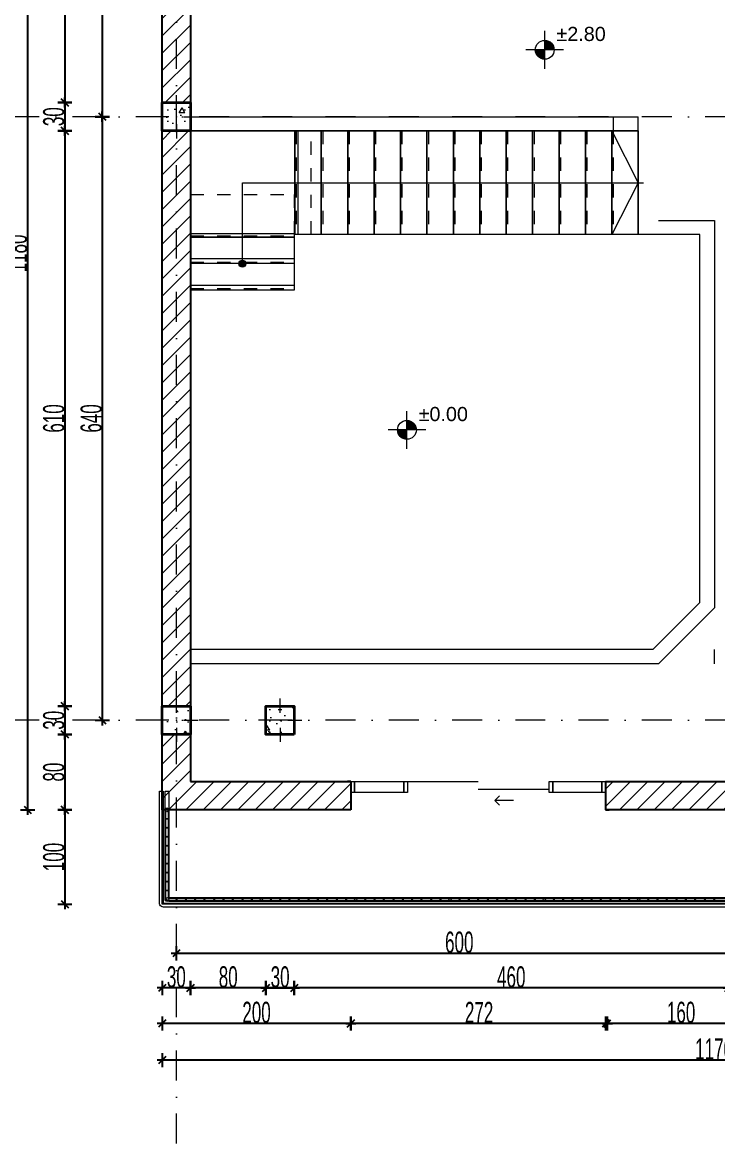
# Model space of a CAD drawing. Header units: millimetres. Extents: x -13678 to 175322, y 9978 to 39678.
# Drawn here: x 63258 to 70626, y 16818 to 28707 of the extents above; entities that cross this region are included whole.
import ezdxf

# ---------------------------------------------------------------- set-up
doc = ezdxf.new("R2010")
doc.units = ezdxf.units.MM
doc.header["$MEASUREMENT"] = 0
doc.set_wipeout_variables(frame=1)
for name, pattern in [('Dot & Dashed', [670.277762, 317.5, -176.388889, 0, -176.388874]), ('Small Dashed', [282.222222, 141.111111, -141.111111]), ('Wipeout_Contour', [1000, 0, -1000])]:
    doc.linetypes.add(name, pattern=pattern)
doc.layers.get('Defpoints').update_dxf_attribs({"lineweight": 13})
for name, color, linetype, lineweight, true_color in [('Dimensioning - General_Pen_No__25', 7, 'Continuous', 13, 0x40a5ff), ('New_Structural - Bearing_Pen_No__168', 7, 'Continuous', 13, 0xfe847a), ('New_Structural - Bearing_Pen_No__169', 7, 'Continuous', 13, 0x68b353), ('New_Structural - Bearing_Pen_No__23', 7, 'Continuous', 20, 0xff6600), ('New_Structural - Bearing_Pen_No__28', 7, 'Continuous', 35, 0xa80f02), ('New_Structural - Bearing_Pen_No__3', 7, 'Continuous', 18, 0xff6600), ('New_Structural - Bearing_Pen_No__69', 7, 'Continuous', 20, 0x71cebe), ('New_Structural - Bearing_Pen_No__87', 7, 'Continuous', 20, 0x6a6a6a), ('New_Structural - Bearing_Pen_No__89', 7, 'Continuous', 20, 0x71cebe), ('New_Structural - Stair & Railing_Pen_No__71', 171, 'Continuous', 20, 0xaaaaff), ('New_Structural - Stair & Railing_Pen_No__91', 171, 'Continuous', 13, 0xaaaaff), ('Structural - Bearing_Pen_No__69', 7, 'Continuous', 13, 0x71cebe)]:
    doc.layers.add(name, color=color, linetype=linetype, lineweight=lineweight, true_color=true_color)
for name, color, linetype, lineweight in [('Dimensioning - General_Pen_No__46', 5, 'Continuous', 13), ('New_Interior - Stair & Railing_Pen_No__11', 171, 'Continuous', 18), ('New_Structural - Bearing_Pen_No__20', 1, 'Continuous', 0), ('New_Structural - Bearing_Pen_No__27', 7, 'Continuous', 35), ('New_Structural - Stair & Railing_Pen_No__11', 171, 'Continuous', 18)]:
    doc.layers.add(name, color=color, linetype=linetype, lineweight=lineweight)
doc.layers.add('New_Structural - Bearing', color=7, linetype='Continuous')
doc.styles.add('GENERATED_STYLE_2', font='arial.ttf')
doc.styles.add('PLATEIA', font='CGSAPPS.shx', dxfattribs={"width": 0.6})
doc.dimstyles.new('100v', dxfattribs={"dimtxt": 225, "dimasz": 1, "dimexe": 0.18, "dimexo": 0.0625, "dimgap": 4, "dimtad": 1, "dimdec": 0, "dimlfac": 0.1, "dimzin": 12, "dimdsep": 46, "dimtxsty": 'PLATEIA', "dimblk": 'A$C321216CB', "dimcen": 0.09, "dimse1": 1, "dimse2": 1, "dimclrd": 256, "dimclrt": 256, "dimadec": 3, "dimazin": 0, "dimtfac": 1, "dimtdec": 0, "dimtix": 1, "dimtmove": 2, "dimatfit": 3, "dimldrblk": 'A$C321216CB', "dimfxl": 1, "dimtolj": 1, "dimtzin": 0, "dimlwd": -1, "dimarcsym": 0})
pattern_1 = [(45, (-3804.62, -5049.75), (-91.92388, 91.92388), [])]
pattern_2 = [(0, (0, 0), (0, 623.538), [60, -300]), (0, (180, 311.8), (0, 623.538), [60, -300]), (60, (0, 0), (-540, 311.77), [60, -300]), (60, (360, 0), (-540, 311.77), [60, -300]), (120, (60, 0), (540, 311.77), [60, -300]), (120, (420, 0), (540, 311.77), [60, -300]), (0, (0, 60), (0, 120), [0, -120, 0, -180]), (45, (60, 60), (-84.8528, 84.8528), [0, -90, 0, -150])]

# ---------------------------------------------------------------- blocks, each defined once
blk = doc.blocks.new('A$C321216CB')
for p, q in [((-54, 0), (54, 0)), ((-38, -38), (38, 38)), ((0, -75), (0, 75))]:
    blk.add_line(p, q)
blk = doc.blocks.new('*D596')
at = {"transparency": 16777216}
blk.add_line((64104, 32006), (64104, 27708), dxfattribs=at)
at = {"layer": 'Defpoints', "color": 0, "transparency": 16777216}
for p in [(64081, 32007), (64104, 27707), (64552, 27707)]:
    blk.add_point(p, dxfattribs=at)
at = {"transparency": 16777216}
for p, rotation in [((64104, 32007), 90), ((64104, 27707), 270)]:
    blk.add_blockref('A$C321216CB', p, dxfattribs=dict(at, rotation=rotation))
at = {"transparency": 16777216, "insert": (63988, 29857), "char_height": 225, "attachment_point": 5, "rotation": 90, "style": 'PLATEIA'}
blk.add_mtext('\\A1;430', dxfattribs=at)
blk = doc.blocks.new('*D597')
at = {"transparency": 16777216}
blk.add_line((64104, 27706), (64104, 21308), dxfattribs=at)
at = {"layer": 'Defpoints', "color": 0, "transparency": 16777216}
for p in [(64552, 27707), (64104, 21307), (64531, 21307)]:
    blk.add_point(p, dxfattribs=at)
at = {"transparency": 16777216}
for p, rotation in [((64104, 27707), 90), ((64104, 21307), 270)]:
    blk.add_blockref('A$C321216CB', p, dxfattribs=dict(at, rotation=rotation))
at = {"transparency": 16777216, "insert": (63988, 24507), "char_height": 225, "attachment_point": 5, "rotation": 90, "style": 'PLATEIA'}
blk.add_mtext('\\A1;640', dxfattribs=at)
blk = doc.blocks.new('*D599')
at = {"transparency": 16777216}
blk.add_line((63708, 31856), (63708, 27858), dxfattribs=at)
at = {"layer": 'Defpoints', "color": 0, "transparency": 16777216}
for p in [(64739, 31857), (63708, 27857), (64739, 27857)]:
    blk.add_point(p, dxfattribs=at)
at = {"transparency": 16777216}
for p, rotation in [((63708, 31857), 90), ((63708, 27857), 270)]:
    blk.add_blockref('A$C321216CB', p, dxfattribs=dict(at, rotation=rotation))
at = {"transparency": 16777216, "insert": (63591, 29857), "char_height": 225, "attachment_point": 5, "rotation": 90, "style": 'PLATEIA'}
blk.add_mtext('\\A1;400', dxfattribs=at)
blk = doc.blocks.new('*D600')
at = {"transparency": 16777216}
blk.add_line((63708, 27856), (63708, 27558), dxfattribs=at)
at = {"layer": 'Defpoints', "color": 0, "transparency": 16777216}
for p in [(64739, 27857), (63708, 27557), (64739, 27557)]:
    blk.add_point(p, dxfattribs=at)
at = {"transparency": 16777216}
for p, rotation in [((63708, 27857), 90), ((63708, 27557), 270)]:
    blk.add_blockref('A$C321216CB', p, dxfattribs=dict(at, rotation=rotation))
at = {"transparency": 16777216, "insert": (63591, 27707), "char_height": 225, "attachment_point": 5, "rotation": 90, "style": 'PLATEIA'}
blk.add_mtext('\\A1;30', dxfattribs=at)
blk = doc.blocks.new('*D601')
at = {"transparency": 16777216}
blk.add_line((63708, 27556), (63708, 21458), dxfattribs=at)
at = {"layer": 'Defpoints', "color": 0, "transparency": 16777216}
for p in [(64739, 27557), (63708, 21457), (64739, 21457)]:
    blk.add_point(p, dxfattribs=at)
at = {"transparency": 16777216}
for p, rotation in [((63708, 27557), 90), ((63708, 21457), 270)]:
    blk.add_blockref('A$C321216CB', p, dxfattribs=dict(at, rotation=rotation))
at = {"transparency": 16777216, "insert": (63591, 24507), "char_height": 225, "attachment_point": 5, "rotation": 90, "style": 'PLATEIA'}
blk.add_mtext('\\A1;610', dxfattribs=at)
blk = doc.blocks.new('*D602')
at = {"transparency": 16777216}
blk.add_line((63708, 21456), (63708, 21158), dxfattribs=at)
at = {"layer": 'Defpoints', "color": 0, "transparency": 16777216}
for p in [(64739, 21457), (63708, 21157), (64739, 21157)]:
    blk.add_point(p, dxfattribs=at)
at = {"transparency": 16777216}
for p, rotation in [((63708, 21457), 90), ((63708, 21157), 270)]:
    blk.add_blockref('A$C321216CB', p, dxfattribs=dict(at, rotation=rotation))
at = {"transparency": 16777216, "insert": (63591, 21307), "char_height": 225, "attachment_point": 5, "rotation": 90, "style": 'PLATEIA'}
blk.add_mtext('\\A1;30', dxfattribs=at)
blk = doc.blocks.new('*D603')
at = {"transparency": 16777216}
blk.add_line((63313, 32156), (63313, 20358), dxfattribs=at)
at = {"layer": 'Defpoints', "color": 0, "transparency": 16777216}
for p in [(64739, 32157), (63313, 20357), (65134, 20357)]:
    blk.add_point(p, dxfattribs=at)
at = {"transparency": 16777216}
for p, rotation in [((63313, 32157), 90), ((63313, 20357), 270)]:
    blk.add_blockref('A$C321216CB', p, dxfattribs=dict(at, rotation=rotation))
at = {"transparency": 16777216, "insert": (63196, 26257), "char_height": 225, "attachment_point": 5, "rotation": 90, "style": 'PLATEIA'}
blk.add_mtext('\\A1;1180', dxfattribs=at)
blk = doc.blocks.new('*D605')
at = {"transparency": 16777216}
blk.add_line((70887, 18835), (64890, 18835), dxfattribs=at)
at = {"layer": 'Defpoints', "color": 0, "transparency": 16777216}
for p in [(70888, 20152), (64889, 18835), (64889, 18487)]:
    blk.add_point(p, dxfattribs=at)
at = {"transparency": 16777216, "rotation": 180}
blk.add_blockref('A$C321216CB', (64889, 18835), dxfattribs=at)
at = {"transparency": 16777216}
blk.add_blockref('A$C321216CB', (70888, 18835), dxfattribs=at)
at = {"transparency": 16777216, "insert": (67888, 18952), "char_height": 225, "attachment_point": 5, "style": 'PLATEIA'}
blk.add_mtext('\\A1;600', dxfattribs=at)
blk = doc.blocks.new('*D609')
at = {"transparency": 16777216}
blk.add_line((70738, 18468), (66140, 18468), dxfattribs=at)
at = {"layer": 'Defpoints', "color": 0, "transparency": 16777216}
for p in [(66139, 21157), (70739, 20817), (66139, 18468)]:
    blk.add_point(p, dxfattribs=at)
at = {"transparency": 16777216, "rotation": 180}
blk.add_blockref('A$C321216CB', (66139, 18468), dxfattribs=at)
at = {"transparency": 16777216}
blk.add_blockref('A$C321216CB', (70739, 18468), dxfattribs=at)
at = {"transparency": 16777216, "insert": (68439, 18584), "char_height": 225, "attachment_point": 5, "style": 'PLATEIA'}
blk.add_mtext('\\A1;460', dxfattribs=at)
blk = doc.blocks.new('*D610')
at = {"transparency": 16777216}
blk.add_line((65038, 18468), (64740, 18468), dxfattribs=at)
at = {"layer": 'Defpoints', "color": 0, "transparency": 16777216}
for p in [(64739, 19520), (65039, 19520), (64739, 18468)]:
    blk.add_point(p, dxfattribs=at)
at = {"transparency": 16777216, "rotation": 180}
blk.add_blockref('A$C321216CB', (64739, 18468), dxfattribs=at)
at = {"transparency": 16777216}
blk.add_blockref('A$C321216CB', (65039, 18468), dxfattribs=at)
at = {"transparency": 16777216, "insert": (64889, 18584), "char_height": 225, "attachment_point": 5, "style": 'PLATEIA'}
blk.add_mtext('\\A1;30', dxfattribs=at)
blk = doc.blocks.new('*D614')
at = {"transparency": 16777216}
blk.add_line((69457, 18092), (66740, 18092), dxfattribs=at)
at = {"layer": 'Defpoints', "color": 0, "transparency": 16777216}
for p in [(66739, 20357), (69458, 20357), (66739, 18092)]:
    blk.add_point(p, dxfattribs=at)
at = {"transparency": 16777216, "rotation": 180}
blk.add_blockref('A$C321216CB', (66739, 18092), dxfattribs=at)
at = {"transparency": 16777216}
blk.add_blockref('A$C321216CB', (69458, 18092), dxfattribs=at)
at = {"transparency": 16777216, "insert": (68098, 18208), "char_height": 225, "attachment_point": 5, "style": 'PLATEIA'}
blk.add_mtext('\\A1;272', dxfattribs=at)
blk = doc.blocks.new('*D615')
at = {"transparency": 16777216}
blk.add_line((66738, 18092), (64740, 18092), dxfattribs=at)
at = {"layer": 'Defpoints', "color": 0, "transparency": 16777216}
for p in [(66739, 20357), (64739, 19899), (64739, 18092)]:
    blk.add_point(p, dxfattribs=at)
at = {"transparency": 16777216, "rotation": 180}
blk.add_blockref('A$C321216CB', (64739, 18092), dxfattribs=at)
at = {"transparency": 16777216}
blk.add_blockref('A$C321216CB', (66739, 18092), dxfattribs=at)
at = {"transparency": 16777216, "insert": (65739, 18208), "char_height": 225, "attachment_point": 5, "style": 'PLATEIA'}
blk.add_mtext('\\A1;200', dxfattribs=at)
blk = doc.blocks.new('*D616')
at = {"transparency": 16777216}
blk.add_line((76438, 17703), (64740, 17703), dxfattribs=at)
at = {"layer": 'Defpoints', "color": 0, "transparency": 16777216}
for p in [(76439, 21157), (64739, 19520), (64739, 17703)]:
    blk.add_point(p, dxfattribs=at)
at = {"transparency": 16777216, "rotation": 180}
blk.add_blockref('A$C321216CB', (64739, 17703), dxfattribs=at)
at = {"transparency": 16777216}
blk.add_blockref('A$C321216CB', (76439, 17703), dxfattribs=at)
at = {"transparency": 16777216, "insert": (70589, 17819), "char_height": 225, "attachment_point": 5, "style": 'PLATEIA'}
blk.add_mtext('\\A1;1170', dxfattribs=at)
blk = doc.blocks.new('*D693')
at = {"transparency": 16777216}
blk.add_line((63708, 21156), (63708, 20358), dxfattribs=at)
at = {"layer": 'Defpoints', "color": 0, "transparency": 16777216}
for p in [(64739, 21157), (63708, 20357), (65134, 20357)]:
    blk.add_point(p, dxfattribs=at)
at = {"transparency": 16777216}
for p, rotation in [((63708, 21157), 90), ((63708, 20357), 270)]:
    blk.add_blockref('A$C321216CB', p, dxfattribs=dict(at, rotation=rotation))
at = {"transparency": 16777216, "insert": (63591, 20757), "char_height": 225, "attachment_point": 5, "rotation": 90, "style": 'PLATEIA'}
blk.add_mtext('\\A1;80', dxfattribs=at)
blk = doc.blocks.new('*D695')
at = {"transparency": 16777216}
blk.add_line((63708, 20356), (63708, 19358), dxfattribs=at)
at = {"layer": 'Defpoints', "color": 0, "transparency": 16777216}
for p in [(65134, 20357), (63708, 19357), (65039, 19357)]:
    blk.add_point(p, dxfattribs=at)
at = {"transparency": 16777216}
for p, rotation in [((63708, 20357), 90), ((63708, 19357), 270)]:
    blk.add_blockref('A$C321216CB', p, dxfattribs=dict(at, rotation=rotation))
at = {"transparency": 16777216, "insert": (63591, 19857), "char_height": 225, "attachment_point": 5, "rotation": 90, "style": 'PLATEIA'}
blk.add_mtext('\\A1;100', dxfattribs=at)
blk = doc.blocks.new('*D698')
at = {"transparency": 16777216}
blk.add_line((71038, 18092), (69440, 18092), dxfattribs=at)
at = {"layer": 'Defpoints', "color": 0, "transparency": 16777216}
for p in [(69439, 20449), (71039, 20357), (69439, 18092)]:
    blk.add_point(p, dxfattribs=at)
at = {"transparency": 16777216, "rotation": 180}
blk.add_blockref('A$C321216CB', (69439, 18092), dxfattribs=at)
at = {"transparency": 16777216}
blk.add_blockref('A$C321216CB', (71039, 18092), dxfattribs=at)
at = {"transparency": 16777216, "insert": (70239, 18208), "char_height": 225, "attachment_point": 5, "style": 'PLATEIA'}
blk.add_mtext('\\A1;160', dxfattribs=at)
blk = doc.blocks.new('Column_1', base_point=(2560, 13377))
at = {"color": 254, "linetype": 'Wipeout_Contour', "lineweight": 0, "ltscale": 54481.227726}
blk.add_wipeout([(2410, 13227), (2710, 13227), (2710, 13527), (2410, 13527)], dxfattribs=at).dxf.layer = 'New_Structural - Bearing'
at = {"layer": 'New_Structural - Bearing_Pen_No__169', "linetype": 'Continuous', "lineweight": 13, "true_color": 0x68b353}
h = blk.add_hatch(dxfattribs=at)
h.set_pattern_fill('STRUCTURAL_CONCRETE', color=85, style=0, pattern_type=2)
h.set_pattern_definition(pattern_2)
h.paths.add_polyline_path([(2410, 13227), (2710, 13227), (2710, 13527), (2410, 13527)])
at = {"layer": 'New_Structural - Bearing_Pen_No__20', "color": 1, "linetype": 'Continuous', "lineweight": 0}
for p, q in [((2560, 13457), (2560, 13607)), ((2480, 13377), (2330, 13377)), ((2640, 13377), (2790, 13377)), ((2560, 13297), (2560, 13147))]:
    blk.add_line(p, q, dxfattribs=at)
blk.add_point((2560, 13377), dxfattribs=at)
at = {"layer": 'New_Structural - Bearing_Pen_No__28', "color": 14, "linetype": 'Continuous', "lineweight": 35, "true_color": 0xa80f02, "flags": 128}
blk.add_lwpolyline([(2410, 13227), (2710, 13227), (2710, 13527), (2410, 13527)], close=True, dxfattribs=at)
blk = doc.blocks.new('Column_2', base_point=(13960, 13377))
at = {"color": 254, "linetype": 'Wipeout_Contour', "lineweight": 0, "ltscale": 77338.779215}
blk.add_wipeout([(14110, 13227), (14110, 13527), (13810, 13527), (13810, 13227)], dxfattribs=at).dxf.layer = 'New_Structural - Bearing'
at = {"layer": 'New_Structural - Bearing_Pen_No__169', "linetype": 'Continuous', "lineweight": 13, "true_color": 0x68b353}
h = blk.add_hatch(dxfattribs=at)
h.set_pattern_fill('STRUCTURAL_CONCRETE', color=85, style=0, pattern_type=2)
h.set_pattern_definition(pattern_2)
h.paths.add_polyline_path([(14110, 13227), (14110, 13527), (13810, 13527), (13810, 13227)])
at = {"layer": 'New_Structural - Bearing_Pen_No__20', "color": 1, "linetype": 'Continuous', "lineweight": 0}
for p, q in [((13960, 13457), (13960, 13607)), ((13880, 13377), (13730, 13377)), ((14040, 13377), (14190, 13377)), ((13960, 13297), (13960, 13147))]:
    blk.add_line(p, q, dxfattribs=at)
blk.add_point((13960, 13377), dxfattribs=at)
at = {"layer": 'New_Structural - Bearing_Pen_No__28', "color": 14, "linetype": 'Continuous', "lineweight": 35, "true_color": 0xa80f02, "flags": 128}
blk.add_lwpolyline([(14110, 13227), (14110, 13527), (13810, 13527), (13810, 13227)], close=True, dxfattribs=at)
blk = doc.blocks.new('*D633')
at = {"transparency": 16777216}
blk.add_line((66138, 18468), (65840, 18468), dxfattribs=at)
at = {"layer": 'Defpoints', "color": 0, "transparency": 16777216}
for p in [(65839, 21157), (66139, 21157), (65839, 18468)]:
    blk.add_point(p, dxfattribs=at)
at = {"transparency": 16777216, "rotation": 180}
blk.add_blockref('A$C321216CB', (65839, 18468), dxfattribs=at)
at = {"transparency": 16777216}
blk.add_blockref('A$C321216CB', (66139, 18468), dxfattribs=at)
at = {"transparency": 16777216, "insert": (65989, 18584), "char_height": 225, "attachment_point": 5, "style": 'PLATEIA'}
blk.add_mtext('\\A1;30', dxfattribs=at)
blk = doc.blocks.new('*D702')
at = {"transparency": 16777216}
blk.add_line((65840, 18468), (66138, 18468), dxfattribs=at)
at = {"layer": 'Defpoints', "color": 0, "transparency": 16777216}
for p in [(65839, 21157), (66139, 21157), (66139, 18468)]:
    blk.add_point(p, dxfattribs=at)
at = {"transparency": 16777216, "rotation": 180}
blk.add_blockref('A$C321216CB', (65839, 18468), dxfattribs=at)
at = {"transparency": 16777216}
blk.add_blockref('A$C321216CB', (66139, 18468), dxfattribs=at)
at = {"transparency": 16777216, "insert": (65989, 18584), "char_height": 225, "attachment_point": 5, "style": 'PLATEIA'}
blk.add_mtext('\\A1;30', dxfattribs=at)
blk = doc.blocks.new('*D705')
at = {"transparency": 16777216}
blk.add_line((65838, 18468), (65040, 18468), dxfattribs=at)
at = {"layer": 'Defpoints', "color": 0, "transparency": 16777216}
for p in [(65039, 21157), (65839, 21157), (65039, 18468)]:
    blk.add_point(p, dxfattribs=at)
at = {"transparency": 16777216, "rotation": 180}
blk.add_blockref('A$C321216CB', (65039, 18468), dxfattribs=at)
at = {"transparency": 16777216}
blk.add_blockref('A$C321216CB', (65839, 18468), dxfattribs=at)
at = {"transparency": 16777216, "insert": (65439, 18584), "char_height": 225, "attachment_point": 5, "style": 'PLATEIA'}
blk.add_mtext('\\A1;80', dxfattribs=at)

msp = doc.modelspace()

# ---------------------------------------------------------------- hatches: boundary and pattern name
at = {"layer": 'Dimensioning - General_Pen_No__25', "linetype": 'Continuous'}
for points in [[(68793.7, 28416.2), (68794.3, 28316.2), (68756, 28323.6), (68723.4, 28345), (68701.5, 28377.3), (68693.7, 28415.6)], [(68793.7, 28416.2), (68893.7, 28416.2), (68886, 28454.5), (68864.4, 28486.9), (68831.9, 28508.6), (68793.7, 28516.2)], [(67333, 24385.8), (67333.6, 24285.8), (67295.3, 24293.2), (67262.7, 24314.7), (67240.9, 24347), (67233, 24385.2)], [(67333, 24385.8), (67433, 24385.8), (67425.4, 24424.1), (67403.7, 24456.6), (67371.3, 24478.2), (67333, 24485.8)]]:
    msp.add_hatch(color=256, dxfattribs=at).paths.add_polyline_path(points, flags=0)
at = {"layer": 'New_Structural - Bearing_Pen_No__168', "linetype": 'Continuous', "lineweight": 13, "true_color": 0xfe847a}
h = msp.add_hatch(dxfattribs=at)
h.set_pattern_fill('COMMON_BRICK', color=11, style=0, pattern_type=2)
h.set_pattern_definition(pattern_1)
h.paths.add_polyline_path([(64739.1, 27861.6), (64739.1, 31856.6), (65039.1, 31856.6), (65039.1, 27861.6)])
h = msp.add_hatch(dxfattribs=at)
h.set_pattern_fill('COMMON_BRICK', color=11, style=0, pattern_type=2)
h.set_pattern_definition(pattern_1)
h.paths.add_polyline_path([(65039.1, 21456.6), (64739.1, 21456.6), (64739.1, 27556.6), (65039.1, 27556.6)])
h = msp.add_hatch(dxfattribs=at)
h.set_pattern_fill('COMMON_BRICK', color=11, style=0, pattern_type=2)
h.set_pattern_definition(pattern_1)
h.paths.add_polyline_path([(64739.1, 20656.6), (64739.1, 21156.6), (65039.1, 21156.6), (65039.1, 20656.6)])
h = msp.add_hatch(dxfattribs=at)
h.set_pattern_fill('COMMON_BRICK', color=11, style=0, pattern_type=2)
h.set_pattern_definition(pattern_1)
h.paths.add_polyline_path([(64739.1, 20656.6), (65039.1, 20656.6), (64739.1, 20356.6)])
h = msp.add_hatch(dxfattribs=at)
h.set_pattern_fill('COMMON_BRICK', color=11, style=0, pattern_type=2)
h.set_pattern_definition(pattern_1)
h.paths.add_polyline_path([(65039.1, 20356.6), (64739.1, 20356.6), (65039.1, 20656.6)])
h = msp.add_hatch(dxfattribs=at)
h.set_pattern_fill('COMMON_BRICK', color=11, style=0, pattern_type=2)
h.set_pattern_definition(pattern_1)
h.paths.add_polyline_path([(65039.1, 20656.6), (66739.1, 20656.6), (66739.1, 20356.6), (65039.1, 20356.6)])
h = msp.add_hatch(dxfattribs=at)
h.set_pattern_fill('COMMON_BRICK', color=11, style=0, pattern_type=2)
h.set_pattern_definition(pattern_1)
h.paths.add_polyline_path([(71039.1, 20656.6), (71039.1, 20356.6), (69439.1, 20356.6), (69439.1, 20656.6)])
at = {"layer": 'New_Structural - Bearing_Pen_No__169', "linetype": 'Continuous', "lineweight": 13, "true_color": 0x68b353}
h = msp.add_hatch(dxfattribs=at)
h.set_pattern_fill('STRUCTURAL_CONCRETE', color=85, style=0, pattern_type=2)
h.set_pattern_definition([(0, (-3804.6, -5049.75), (0, 623.5383), [60, -300]), (0, (-3624.6, -4738), (0, 623.5383), [60, -300]), (60, (-3804.6, -5049.75), (-540, 311.769), [60, -300]), (60, (-3444.6, -5049.75), (-540, 311.769), [60, -300]), (120, (-3744.6, -5049.75), (540, 311.769), [60, -300]), (120, (-3384.6, -5049.75), (540, 311.769), [60, -300]), (0, (-3804.62, -4989.75), (0, 120), [0, -120, 0, -180]), (45, (-3744.62, -4989.75), (-84.85282, 84.85282), [0, -90, 0, -150])])
h.paths.add_polyline_path([(65039.1, 21156.6), (64739.1, 21156.6), (64739.1, 21456.6), (65039.1, 21456.6)])
at = {"layer": 'New_Structural - Stair & Railing_Pen_No__71', "linetype": 'Continuous', "lineweight": 20, "true_color": 0xaaaaff}
msp.add_hatch(color=161, dxfattribs=at).paths.add_polyline_path([(65551.6, 26148.7, -1), (65626.6, 26148.7, -1)])

# ---------------------------------------------------------------- linework, layer by layer
at = {"layer": 'Dimensioning - General_Pen_No__25'}
for p, q in [((68793.7, 28216.2), (68793.7, 28616.2)), ((68993.7, 28416.2), (68593.7, 28416.2)), ((67333, 24185.8), (67333, 24585.8)), ((67533, 24385.8), (67133, 24385.8))]:
    msp.add_line(p, q, dxfattribs=at)
at = {"layer": 'Dimensioning - General_Pen_No__25', "linetype": 'Continuous'}
for centre in [(68793.7, 28416.2), (67333, 24385.8)]:
    msp.add_circle(centre, 100, dxfattribs=at)
at = {"layer": 'New_Interior - Stair & Railing_Pen_No__11', "color": 171, "linetype": 'Continuous', "lineweight": 18}
for p, q in [((64709.1, 20356.6), (64709.1, 20556.6)), ((64709.1, 20556.6), (64749.1, 20556.6)), ((64749.1, 20556.6), (64749.1, 20356.6)), ((64769.1, 20356.6), (64769.1, 20556.6)), ((64769.1, 20556.6), (64809.1, 20556.6)), ((64809.1, 20556.6), (64809.1, 20356.6)), ((64709.1, 19387.6), (64709.1, 20356.6)), ((64749.1, 20356.6), (64749.1, 19387.6)), ((64769.1, 19447.6), (64769.1, 20356.6)), ((64776.6, 19447.6), (64776.6, 20356.6)), ((64776.6, 20356.6), (64801.6, 20356.6)), ((64801.6, 20356.6), (64801.6, 19447.6)), ((64809.1, 20356.6), (64809.1, 19447.6)), ((64709.1, 19371.6), (64709.1, 19387.6)), ((64749.1, 19387.6), (64749.1, 19372.9)), ((64769.1, 19431.6), (64769.1, 19447.6)), ((64769.1, 19430.3), (64769.1, 19431.6)), ((64770.5, 19419.9), (64769.1, 19430.3)), ((64775, 19409), (64770.5, 19419.9)), ((64782.1, 19399.7), (64775, 19409)), ((64776.6, 19431.6), (64776.6, 19447.6)), ((64776.6, 19430.8), (64776.6, 19431.6)), ((64777.8, 19421.9), (64776.6, 19430.8)), ((64781.5, 19412.8), (64777.8, 19421.9)), ((64787.5, 19405), (64781.5, 19412.8)), ((64791.5, 19392.5), (64782.1, 19399.7)), ((64795.3, 19399), (64787.5, 19405)), ((64799.5, 19389.2), (64791.5, 19392.5)), ((64802.3, 19396.1), (64795.3, 19399)), ((64802.4, 19388), (64799.5, 19389.2)), ((64801.6, 19447.6), (64801.6, 19432.4)), ((64801.6, 19432.4), (64802.1, 19428.4)), ((64802.1, 19428.4), (64803.4, 19425.4)), ((64804.4, 19395.3), (64802.3, 19396.1)), ((64812.8, 19386.6), (64802.4, 19388)), ((64803.4, 19425.4), (64805.3, 19422.8)), ((64813.3, 19394.1), (64804.4, 19395.3)), ((64805.3, 19422.8), (64807.9, 19420.9)), ((64807.9, 19420.9), (64810.9, 19419.6)), ((64809.1, 19447.6), (64809.1, 19432.9)), ((64809.1, 19432.9), (64809.4, 19430.3)), ((64809.4, 19430.3), (64809.9, 19429.2)), ((64809.9, 19429.2), (64810.7, 19428.2)), ((64810.7, 19428.2), (64811.7, 19427.4)), ((64810.9, 19419.6), (64812, 19419.5)), ((64811.7, 19427.4), (64812.8, 19426.9)), ((64812, 19419.5), (64814.9, 19419.1)), ((64812.8, 19426.9), (64815, 19426.7)), ((64839.1, 19386.6), (64812.8, 19386.6)), ((64839.1, 19394.1), (64813.3, 19394.1)), ((64814.9, 19419.1), (64839.1, 19419.1)), ((64815, 19426.7), (64815.4, 19426.6)), ((64815.4, 19426.6), (64839.1, 19426.6)), ((64839.1, 19426.6), (64855.1, 19426.6)), ((64839.1, 19419.1), (64855.1, 19419.1)), ((64855.1, 19394.1), (64839.1, 19394.1)), ((64855.1, 19386.6), (64839.1, 19386.6)), ((64855.1, 19426.6), (78148, 19426.6)), ((64855.1, 19419.1), (78148, 19419.1)), ((78148, 19394.1), (64855.1, 19394.1)), ((78148, 19386.6), (64855.1, 19386.6)), ((64709.1, 19370.3), (64709.1, 19371.6)), ((64710.5, 19359.9), (64709.1, 19370.3)), ((64715, 19349), (64710.5, 19359.9)), ((64722.1, 19339.7), (64715, 19349)), ((64731.5, 19332.5), (64722.1, 19339.7)), ((64739.5, 19329.2), (64731.5, 19332.5)), ((64742.4, 19328), (64739.5, 19329.2)), ((64752.8, 19326.6), (64742.4, 19328)), ((64749.1, 19372.9), (64749.4, 19370.3)), ((64749.4, 19370.3), (64749.9, 19369.2)), ((64749.9, 19369.2), (64750.7, 19368.2)), ((64750.7, 19368.2), (64751.7, 19367.4)), ((64751.7, 19367.4), (64752.8, 19366.9)), ((64752.8, 19366.9), (64755, 19366.7)), ((64779.1, 19326.6), (64752.8, 19326.6)), ((64755, 19366.7), (64755.4, 19366.6)), ((64755.4, 19366.6), (64779.1, 19366.6)), ((64779.1, 19366.6), (64795.1, 19366.6)), ((64795.1, 19326.6), (64779.1, 19326.6)), ((64795.1, 19366.6), (78208, 19366.6)), ((78208, 19326.6), (64795.1, 19326.6))]:
    msp.add_line(p, q, dxfattribs=at)
for points in [[(64809.1, 20356.6, -1), (64769.1, 20356.6, -1)], [(64794.1, 20261.6, -1), (64784.1, 20261.6, -1)], [(64794.1, 20166.6, -1), (64784.1, 20166.6, -1)], [(64794.1, 20071.6, -1), (64784.1, 20071.6, -1)], [(64794.1, 19976.6, -1), (64784.1, 19976.6, -1)], [(64794.1, 19881.6, -1), (64784.1, 19881.6, -1)], [(64794.1, 19786.6, -1), (64784.1, 19786.6, -1)], [(64794.1, 19691.6, -1), (64784.1, 19691.6, -1)], [(64794.1, 19596.6, -1), (64784.1, 19596.6, -1)], [(64794.1, 19501.6, -1), (64784.1, 19501.6, -1)], [(64809.1, 19406.6, -1), (64769.1, 19406.6, -1)], [(64889.1, 19411.6, -1), (64889.1, 19401.6, -1)], [(64989.1, 19411.6, -1), (64989.1, 19401.6, -1)], [(65089.1, 19411.6, -1), (65089.1, 19401.6, -1)], [(65189.1, 19411.6, -1), (65189.1, 19401.6, -1)], [(65289.1, 19411.6, -1), (65289.1, 19401.6, -1)], [(65389.1, 19411.6, -1), (65389.1, 19401.6, -1)], [(65489.1, 19411.6, -1), (65489.1, 19401.6, -1)], [(65589.1, 19411.6, -1), (65589.1, 19401.6, -1)], [(65689.1, 19411.6, -1), (65689.1, 19401.6, -1)], [(65789.1, 19418.6, -1), (65789.1, 19394.6, -1)], [(65889.1, 19411.6, -1), (65889.1, 19401.6, -1)], [(65989.1, 19411.6, -1), (65989.1, 19401.6, -1)], [(66089.1, 19411.6, -1), (66089.1, 19401.6, -1)], [(66189.1, 19411.6, -1), (66189.1, 19401.6, -1)], [(66289.1, 19411.6, -1), (66289.1, 19401.6, -1)], [(66389.1, 19411.6, -1), (66389.1, 19401.6, -1)], [(66489.1, 19411.6, -1), (66489.1, 19401.6, -1)], [(66589.1, 19411.6, -1), (66589.1, 19401.6, -1)], [(66689.1, 19411.6, -1), (66689.1, 19401.6, -1)], [(66789.1, 19418.6, -1), (66789.1, 19394.6, -1)], [(66889.1, 19411.6, -1), (66889.1, 19401.6, -1)], [(66989.1, 19411.6, -1), (66989.1, 19401.6, -1)], [(67089.1, 19411.6, -1), (67089.1, 19401.6, -1)], [(67189.1, 19411.6, -1), (67189.1, 19401.6, -1)], [(67289.1, 19411.6, -1), (67289.1, 19401.6, -1)], [(67389.1, 19411.6, -1), (67389.1, 19401.6, -1)], [(67489.1, 19411.6, -1), (67489.1, 19401.6, -1)], [(67589.1, 19411.6, -1), (67589.1, 19401.6, -1)], [(67689.1, 19411.6, -1), (67689.1, 19401.6, -1)], [(67789.1, 19418.6, -1), (67789.1, 19394.6, -1)], [(67889.1, 19411.6, -1), (67889.1, 19401.6, -1)], [(67989.1, 19411.6, -1), (67989.1, 19401.6, -1)], [(68089.1, 19411.6, -1), (68089.1, 19401.6, -1)], [(68189.1, 19411.6, -1), (68189.1, 19401.6, -1)], [(68289.1, 19411.6, -1), (68289.1, 19401.6, -1)], [(68389.1, 19411.6, -1), (68389.1, 19401.6, -1)], [(68489.1, 19411.6, -1), (68489.1, 19401.6, -1)], [(68589.1, 19411.6, -1), (68589.1, 19401.6, -1)], [(68689.1, 19411.6, -1), (68689.1, 19401.6, -1)], [(68789.1, 19418.6, -1), (68789.1, 19394.6, -1)], [(68889.1, 19411.6, -1), (68889.1, 19401.6, -1)], [(68989.1, 19411.6, -1), (68989.1, 19401.6, -1)], [(69089.1, 19411.6, -1), (69089.1, 19401.6, -1)], [(69189.1, 19411.6, -1), (69189.1, 19401.6, -1)], [(69289.1, 19411.6, -1), (69289.1, 19401.6, -1)], [(69389.1, 19411.6, -1), (69389.1, 19401.6, -1)], [(69489.1, 19411.6, -1), (69489.1, 19401.6, -1)], [(69589.1, 19411.6, -1), (69589.1, 19401.6, -1)], [(69689.1, 19411.6, -1), (69689.1, 19401.6, -1)], [(69789.1, 19418.6, -1), (69789.1, 19394.6, -1)], [(69889.1, 19411.6, -1), (69889.1, 19401.6, -1)], [(69989.1, 19411.6, -1), (69989.1, 19401.6, -1)], [(70089.1, 19411.6, -1), (70089.1, 19401.6, -1)], [(70189.1, 19411.6, -1), (70189.1, 19401.6, -1)], [(70289.1, 19411.6, -1), (70289.1, 19401.6, -1)], [(70389.1, 19411.6, -1), (70389.1, 19401.6, -1)], [(70489.1, 19411.6, -1), (70489.1, 19401.6, -1)], [(70589.1, 19411.6, -1), (70589.1, 19401.6, -1)]]:
    msp.add_lwpolyline(points, format="xyb", close=True, dxfattribs=at)
at = {"layer": 'New_Structural - Bearing_Pen_No__20', "color": 1, "linetype": 'Continuous', "lineweight": 0}
for p, q in [((64889.1, 21386.6), (64889.1, 21536.6)), ((64809.1, 21306.6), (64659.1, 21306.6)), ((64969.1, 21306.6), (65119.1, 21306.6)), ((64889.1, 21226.6), (64889.1, 21076.6))]:
    msp.add_line(p, q, dxfattribs=at)
msp.add_point((64889.1, 21306.6), dxfattribs=at)
at = {"layer": 'New_Structural - Bearing_Pen_No__23', "color": 30, "linetype": 'Continuous', "lineweight": 20, "true_color": 0xff6600}
for p, q in [((66739.1, 20656.6), (66779.1, 20656.6)), ((66739.1, 20541.6), (66739.1, 20656.6)), ((66779.1, 20656.6), (66779.1, 20541.6)), ((67299.1, 20656.6), (67339.1, 20656.6)), ((67299.1, 20541.6), (67299.1, 20656.6)), ((67339.1, 20656.6), (67339.1, 20541.6)), ((68839.1, 20541.6), (68839.1, 20656.6)), ((68839.1, 20656.6), (68879.1, 20656.6)), ((68879.1, 20656.6), (68879.1, 20541.6)), ((69399.1, 20541.6), (69399.1, 20656.6)), ((69399.1, 20656.6), (69439.1, 20656.6)), ((69439.1, 20656.6), (69439.1, 20541.6)), ((66779.1, 20541.6), (66739.1, 20541.6)), ((67339.1, 20541.6), (67299.1, 20541.6)), ((68879.1, 20541.6), (68839.1, 20541.6)), ((69439.1, 20541.6), (69399.1, 20541.6))]:
    msp.add_line(p, q, dxfattribs=at)
for points in [[(66779.1, 20656.6), (67299.1, 20656.6), (67299.1, 20541.6), (66779.1, 20541.6)], [(69399.1, 20541.6), (68879.1, 20541.6), (68879.1, 20656.6), (69399.1, 20656.6)]]:
    msp.add_lwpolyline(points, close=True, dxfattribs=at)
at = {"layer": 'New_Structural - Bearing_Pen_No__27', "color": 7, "linetype": 'Continuous', "lineweight": 25}
for p, q in [((66739.1, 20656.6), (66702.1, 20656.6)), ((66739.1, 20656.6), (66702.1, 20656.6)), ((66739.1, 20656.6), (66702.1, 20656.6)), ((66739.1, 20656.6), (66739.1, 20541.6)), ((66739.1, 20656.6), (66739.1, 20541.6)), ((66739.1, 20656.6), (66739.1, 20541.6)), ((69439.1, 20656.6), (69476.1, 20656.6)), ((69439.1, 20656.6), (69439.1, 20541.6)), ((69439.1, 20656.6), (69439.1, 20541.6)), ((69439.1, 20656.6), (69439.1, 20541.6)), ((69439.1, 20656.6), (69476.1, 20656.6)), ((69439.1, 20656.6), (69476.1, 20656.6)), ((66739.1, 20541.6), (66739.1, 20356.6)), ((66739.1, 20541.6), (66739.1, 20356.6)), ((66739.1, 20541.6), (66739.1, 20356.6)), ((69439.1, 20541.6), (69439.1, 20356.6)), ((69439.1, 20541.6), (69439.1, 20356.6)), ((69439.1, 20541.6), (69439.1, 20356.6)), ((66739.1, 20356.6), (66702.1, 20356.6)), ((66739.1, 20356.6), (66702.1, 20356.6)), ((66739.1, 20356.6), (66702.1, 20356.6)), ((69439.1, 20356.6), (69476.1, 20356.6)), ((69439.1, 20356.6), (69476.1, 20356.6)), ((69439.1, 20356.6), (69476.1, 20356.6))]:
    msp.add_line(p, q, dxfattribs=at)
for points in [[(64739.1, 27856.6), (64739.1, 31856.6)], [(65039.1, 29056.6), (65039.1, 27856.6)], [(64739.1, 21456.6), (64739.1, 27606.6)], [(65039.1, 27606.6), (65039.1, 21456.6)], [(64739.1, 20656.6), (64739.1, 21156.6)], [(65039.1, 21156.6), (65039.1, 20656.6)], [(71039.1, 21156.6), (71039.1, 20356.6), (69439.1, 20356.6)], [(64739.1, 20356.6), (64739.1, 20656.6)], [(65039.1, 20656.6), (66739.1, 20656.6)], [(69439.1, 20656.6), (70739.1, 20656.6)], [(66739.1, 20356.6), (64739.1, 20356.6)]]:
    msp.add_lwpolyline(points, dxfattribs=at)
at = {"layer": 'New_Structural - Bearing_Pen_No__28', "color": 14, "linetype": 'Continuous', "lineweight": 35, "true_color": 0xa80f02}
msp.add_lwpolyline([(65039.1, 21156.6), (64739.1, 21156.6), (64739.1, 21456.6), (65039.1, 21456.6)], close=True, dxfattribs=at)
at = {"layer": 'New_Structural - Bearing_Pen_No__3', "color": 30, "linetype": 'Continuous', "lineweight": 18, "true_color": 0xff6600}
for p, q in [((67339.1, 20656.6), (68089.1, 20656.6)), ((68089.1, 20576.6), (68839.1, 20576.6)), ((68264.1, 20456.6), (68314.1, 20506.6)), ((68464.1, 20456.6), (68264.1, 20456.6)), ((68264.1, 20456.6), (68314.1, 20406.6))]:
    msp.add_line(p, q, dxfattribs=at)
at = {"layer": 'New_Structural - Bearing_Pen_No__87', "color": 251, "linetype": 'Continuous', "lineweight": 20, "true_color": 0x6a6a6a}
for p, q in [((69785.8, 27556.6), (69785.8, 27706.6)), ((70000.2, 26605.2), (70592, 26605.2)), ((70592, 26605.2), (70592, 22498.4)), ((70592, 22498.4), (70000.2, 21906.6)), ((70000.2, 21906.6), (70592, 22498.4)), ((70000.2, 21906.6), (65039.1, 21906.6))]:
    msp.add_line(p, q, dxfattribs=at)
for points in [[(65039.1, 27706.6), (69785.8, 27706.6)], [(69520.8, 27706.6), (69520.8, 27556.6)], [(69785.8, 27556.6), (65039.1, 27556.6)], [(65039.1, 21906.6), (65039.1, 22056.6)], [(70592, 21906.6), (70592, 22056.6)]]:
    msp.add_lwpolyline(points, dxfattribs=at)
at = {"layer": 'New_Structural - Bearing_Pen_No__89', "color": 123, "linetype": 'Continuous', "lineweight": 20, "true_color": 0x71cebe}
for p, q in [((70438.1, 26456.6), (69839.1, 26456.6)), ((70438.1, 22556.6), (70438.1, 26456.6)), ((69938.1, 22056.6), (70438.1, 22556.6)), ((69938.1, 22056.6), (65039.1, 22056.6))]:
    msp.add_line(p, q, dxfattribs=at)
msp.add_lwpolyline([(78239.1, 21156.6), (78239.1, 19356.6), (64739.1, 19356.6), (64739.1, 21156.6), (64739.1, 32156.6), (66889.1, 32156.6), (66889.1, 33956.6), (71037.7, 33956.6), (71037.7, 32155.6), (76439.1, 32156.6), (78239.1, 32156.6)], close=True, dxfattribs=at)
at = {"layer": 'New_Structural - Stair & Railing_Pen_No__11', "color": 171, "linetype": 'Continuous', "lineweight": 18}
for p, q in [((65039.1, 26428.7), (65039.1, 27556.6)), ((65039.1, 27556.6), (66145.8, 27556.6)), ((66145.8, 27556.6), (66145.8, 26456.6)), ((66145.8, 27556.6), (66425.8, 27556.6)), ((66145.8, 26456.6), (66145.8, 27556.6)), ((66425.8, 27556.6), (66425.8, 26456.6)), ((66425.8, 26456.6), (66425.8, 27556.6)), ((66425.8, 27556.6), (66705.8, 27556.6)), ((66705.8, 27556.6), (66705.8, 26456.6)), ((66705.8, 26456.6), (66705.8, 27556.6)), ((66705.8, 27556.6), (66985.8, 27556.6)), ((66985.8, 27556.6), (66985.8, 26456.6)), ((66985.8, 26456.6), (66985.8, 27556.6)), ((66985.8, 27556.6), (67265.8, 27556.6)), ((67265.8, 27556.6), (67265.8, 26456.6)), ((67265.8, 26456.6), (67265.8, 27556.6)), ((67265.8, 27556.6), (67545.8, 27556.6)), ((67545.8, 27556.6), (67545.8, 26456.6)), ((67545.8, 26456.6), (67545.8, 27556.6)), ((67545.8, 27556.6), (67825.8, 27556.6)), ((67825.8, 27556.6), (67825.8, 26456.6)), ((67825.8, 26456.6), (67825.8, 27556.6)), ((67825.8, 27556.6), (68105.8, 27556.6)), ((68105.8, 27556.6), (68105.8, 26456.6)), ((68105.8, 26456.6), (68105.8, 27556.6)), ((68105.8, 27556.6), (68385.8, 27556.6)), ((68385.8, 27556.6), (68385.8, 26456.6)), ((68385.8, 26456.6), (68385.8, 27556.6)), ((68385.8, 27556.6), (68665.8, 27556.6)), ((68665.8, 27556.6), (68665.8, 26456.6)), ((68665.8, 26456.6), (68665.8, 27556.6)), ((68665.8, 27556.6), (68945.8, 27556.6)), ((68945.8, 27556.6), (68945.8, 26456.6)), ((68945.8, 26456.6), (68945.8, 27556.6)), ((68945.8, 27556.6), (69225.8, 27556.6)), ((69225.8, 27556.6), (69225.8, 26456.6)), ((69225.8, 26456.6), (69225.8, 27556.6)), ((69225.8, 27556.6), (69505.8, 27556.6)), ((69505.8, 27556.6), (69505.8, 26456.6)), ((69505.8, 26456.6), (69505.8, 27556.6)), ((69505.8, 27556.6), (69785.8, 27556.6)), ((69505.8, 27556.6), (69785.8, 27006.6)), ((69785.8, 27556.6), (69785.8, 26456.6)), ((69785.8, 26456.6), (69785.8, 27556.6)), ((65589.1, 26428.7), (65589.1, 27006.6)), ((65589.1, 27006.6), (66145.8, 27006.6)), ((66145.8, 27006.6), (69785.8, 27006.6)), ((69785.8, 27006.6), (69505.8, 26456.6)), ((69785.8, 27006.6), (69839.1, 27006.6)), ((65039.1, 26148.7), (65039.1, 26428.7)), ((65039.1, 26428.7), (66139.1, 26428.7)), ((66139.1, 26428.7), (65039.1, 26428.7)), ((65589.1, 26148.7), (65589.1, 26428.7)), ((66145.8, 26456.6), (66139.1, 26456.6)), ((66139.1, 26456.6), (66139.1, 26428.7)), ((66139.1, 26428.7), (66139.1, 25868.7)), ((66425.8, 26456.6), (66145.8, 26456.6)), ((66705.8, 26456.6), (66425.8, 26456.6)), ((66985.8, 26456.6), (66705.8, 26456.6)), ((67265.8, 26456.6), (66985.8, 26456.6)), ((67545.8, 26456.6), (67265.8, 26456.6)), ((67825.8, 26456.6), (67545.8, 26456.6)), ((68105.8, 26456.6), (67825.8, 26456.6)), ((68385.8, 26456.6), (68105.8, 26456.6)), ((68665.8, 26456.6), (68385.8, 26456.6)), ((68945.8, 26456.6), (68665.8, 26456.6)), ((69225.8, 26456.6), (68945.8, 26456.6)), ((69505.8, 26456.6), (69225.8, 26456.6)), ((69785.8, 26456.6), (69505.8, 26456.6)), ((66139.1, 26148.7), (65039.1, 26148.7)), ((66139.1, 25868.7), (65039.1, 25868.7))]:
    msp.add_line(p, q, dxfattribs=at)
msp.add_lwpolyline([(65551.6, 26148.7, -1), (65626.6, 26148.7, -1)], format="xyb", close=True, dxfattribs=at)
at = {"layer": 'New_Structural - Stair & Railing_Pen_No__91', "color": 161, "linetype": 'Continuous', "lineweight": 13, "true_color": 0xaaaaff}
for p, q in [((65039.1, 26881), (65039.1, 27556.6)), ((65039.1, 27556.6), (66145.8, 27556.6)), ((66145.8, 27556.6), (69785.8, 27556.6)), ((66180.8, 26456.6), (66180.8, 27556.6)), ((65039.1, 26463.7), (65039.1, 26881)), ((65039.1, 26428.7), (65039.1, 26463.7)), ((66139.1, 26463.7), (65039.1, 26463.7)), ((65039.1, 26198.7), (65039.1, 26428.7)), ((66139.1, 26456.6), (66139.1, 26428.7)), ((66145.8, 26456.6), (66139.1, 26456.6)), ((66139.1, 26428.7), (66139.1, 26198.7)), ((69839.1, 26456.6), (66145.8, 26456.6)), ((66139.1, 26198.7), (65039.1, 26198.7)), ((66139.1, 25918.7), (65039.1, 25918.7))]:
    msp.add_line(p, q, dxfattribs=at)
at = {"layer": 'New_Structural - Stair & Railing_Pen_No__91', "color": 161, "linetype": 'Small Dashed', "lineweight": 13, "true_color": 0xaaaaff}
for p, q in [((66160.8, 27556.6), (66160.8, 26456.6)), ((66318.2, 26456.6), (66318.2, 27556.6)), ((66440.8, 27556.6), (66440.8, 26456.6)), ((66720.8, 27556.6), (66720.8, 26456.6)), ((67000.8, 27556.6), (67000.8, 26456.6)), ((67280.8, 27556.6), (67280.8, 26456.6)), ((67560.8, 27556.6), (67560.8, 26456.6)), ((67840.8, 27556.6), (67840.8, 26456.6)), ((68120.8, 27556.6), (68120.8, 26456.6)), ((68400.8, 27556.6), (68400.8, 26456.6)), ((68680.8, 27556.6), (68680.8, 26456.6)), ((68960.8, 27556.6), (68960.8, 26456.6)), ((69240.8, 27556.6), (69240.8, 26456.6)), ((69520.8, 27556.6), (69520.8, 26456.6)), ((65039.1, 26881), (66139.1, 26881)), ((66139.1, 26881), (66139.1, 26456.6)), ((65039.1, 26443.7), (66139.1, 26443.7)), ((65039.1, 26163.7), (66139.1, 26163.7)), ((65039.1, 25883.7), (66139.1, 25883.7))]:
    msp.add_line(p, q, dxfattribs=at)

# ---------------------------------------------------------------- texts
at = {"layer": 'Dimensioning - General_Pen_No__46', "char_height": 150, "attachment_point": 7, "style": 'GENERATED_STYLE_2'}
for s, insert in [('%%P2.80', (68917.7, 28507.3)), ('%%P0.00', (67457, 24477))]:
    msp.add_mtext(s, dxfattribs=dict(at, insert=insert))

# ---------------------------------------------------------------- dimensions: what is measured, and where the dimension line sits
for base, p1, p2, angle, picture, middle in [((63312.6, 20356.6), (64739.1, 32156.6), (65133.9, 20356.6), 90, '*D603', (63196.1, 26256.6)), ((64104.1, 27706.6), (64080.8, 32006.6), (64551.9, 27706.6), 90, '*D596', (63987.6, 29856.6)), ((63707.8, 27856.6), (64739.1, 31856.6), (64739.1, 27856.6), 90, '*D599', (63591.3, 29856.6)), ((63707.8, 27556.6), (64739.1, 27856.6), (64739.1, 27556.6), 90, '*D600', (63591.3, 27706.6)), ((64104.1, 21306.6), (64551.9, 27706.6), (64531, 21306.6), 90, '*D597', (63987.6, 24506.6)), ((63707.8, 21456.6), (64739.1, 27556.6), (64739.1, 21456.6), 90, '*D601', (63591.3, 24506.6)), ((63707.8, 21156.6), (64739.1, 21456.6), (64739.1, 21156.6), 90, '*D602', (63591.3, 21306.6)), ((63707.8, 20356.6), (64739.1, 21156.6), (65133.9, 20356.6), 90, '*D693', (63591.3, 20756.6)), ((64739.1, 17702.7), (76439.1, 21156.6), (64739.1, 19520.4), 180, '*D616', (70589.1, 17819.2)), ((66139.1, 18467.7), (70739.1, 20816.7), (66139.1, 21156.6), 180, '*D609', (68439.1, 18584.2)), ((69439.1, 18091.8), (71039.1, 20356.6), (69439.1, 20449.1), 180, '*D698', (70239.1, 18208.3)), ((63707.8, 19356.6), (65133.9, 20356.6), (65038.6, 19356.6), 90, '*D695', (63591.3, 19856.6)), ((64739.1, 18091.8), (66739.1, 20356.6), (64739.1, 19899), 180, '*D615', (65739.1, 18208.3)), ((66739.1, 18091.8), (69457.6, 20356.6), (66739.1, 20356.6), 180, '*D614', (68098.3, 18208.3)), ((64889.1, 18835.1), (70887.7, 20152), (64889.1, 18487.1), 180, '*D605', (67888.4, 18951.6)), ((64739.1, 18467.7), (65039.1, 19520.4), (64739.1, 19520.4), 180, '*D610', (64889.1, 18584.2))]:
    dim = msp.add_linear_dim(base=base, p1=p1, p2=p2, angle=angle, dimstyle='100v')
    dim.commit()
    dim.dimension.update_dxf_attribs({"geometry": picture, "text_midpoint": middle})

# ---------------------------------------------------------------- next in the draw order: block references
at = {"layer": 'New_Structural - Bearing', "color": 14, "lineweight": 35, "true_color": 0xa80f02, "xscale": -1}
for name, p in [('Column_2', (64889.1, 27706.6)), ('Column_1', (65989.1, 21306.6))]:
    msp.add_blockref(name, p, dxfattribs=at)

# ---------------------------------------------------------------- next in the draw order: linework, layer by layer
at = {"layer": 'New_Structural - Bearing_Pen_No__69', "linetype": 'Dot & Dashed'}
msp.add_line((64889.1, 16818.1), (64889.1, 35729.3), dxfattribs=at)
at = {"layer": 'Structural - Bearing_Pen_No__69', "linetype": 'Dot & Dashed'}
for p, q in [((80866.5, 27706.6), (62069.6, 27706.6)), ((80866.5, 21306.6), (62064.6, 21306.6))]:
    msp.add_line(p, q, dxfattribs=at)

# ---------------------------------------------------------------- next in the draw order: dimensions: what is measured, and where the dimension line sits
for base, p1, p2, picture, middle in [((65039.1, 18467.7), (65839.1, 21156.6), (65039.1, 21156.6), '*D705', (65439.1, 18584.2)), ((65839.1, 18467.7), (66139.1, 21156.6), (65839.1, 21156.6), '*D633', (65989.1, 18584.2)), ((66139.1, 18467.7), (65839.1, 21156.6), (66139.1, 21156.6), '*D702', (65989.1, 18584.2))]:
    dim = msp.add_linear_dim(base=base, p1=p1, p2=p2, angle=180, dimstyle='100v')
    dim.commit()
    dim.dimension.update_dxf_attribs({"geometry": picture, "text_midpoint": middle})

doc.saveas('drawing.dxf')
